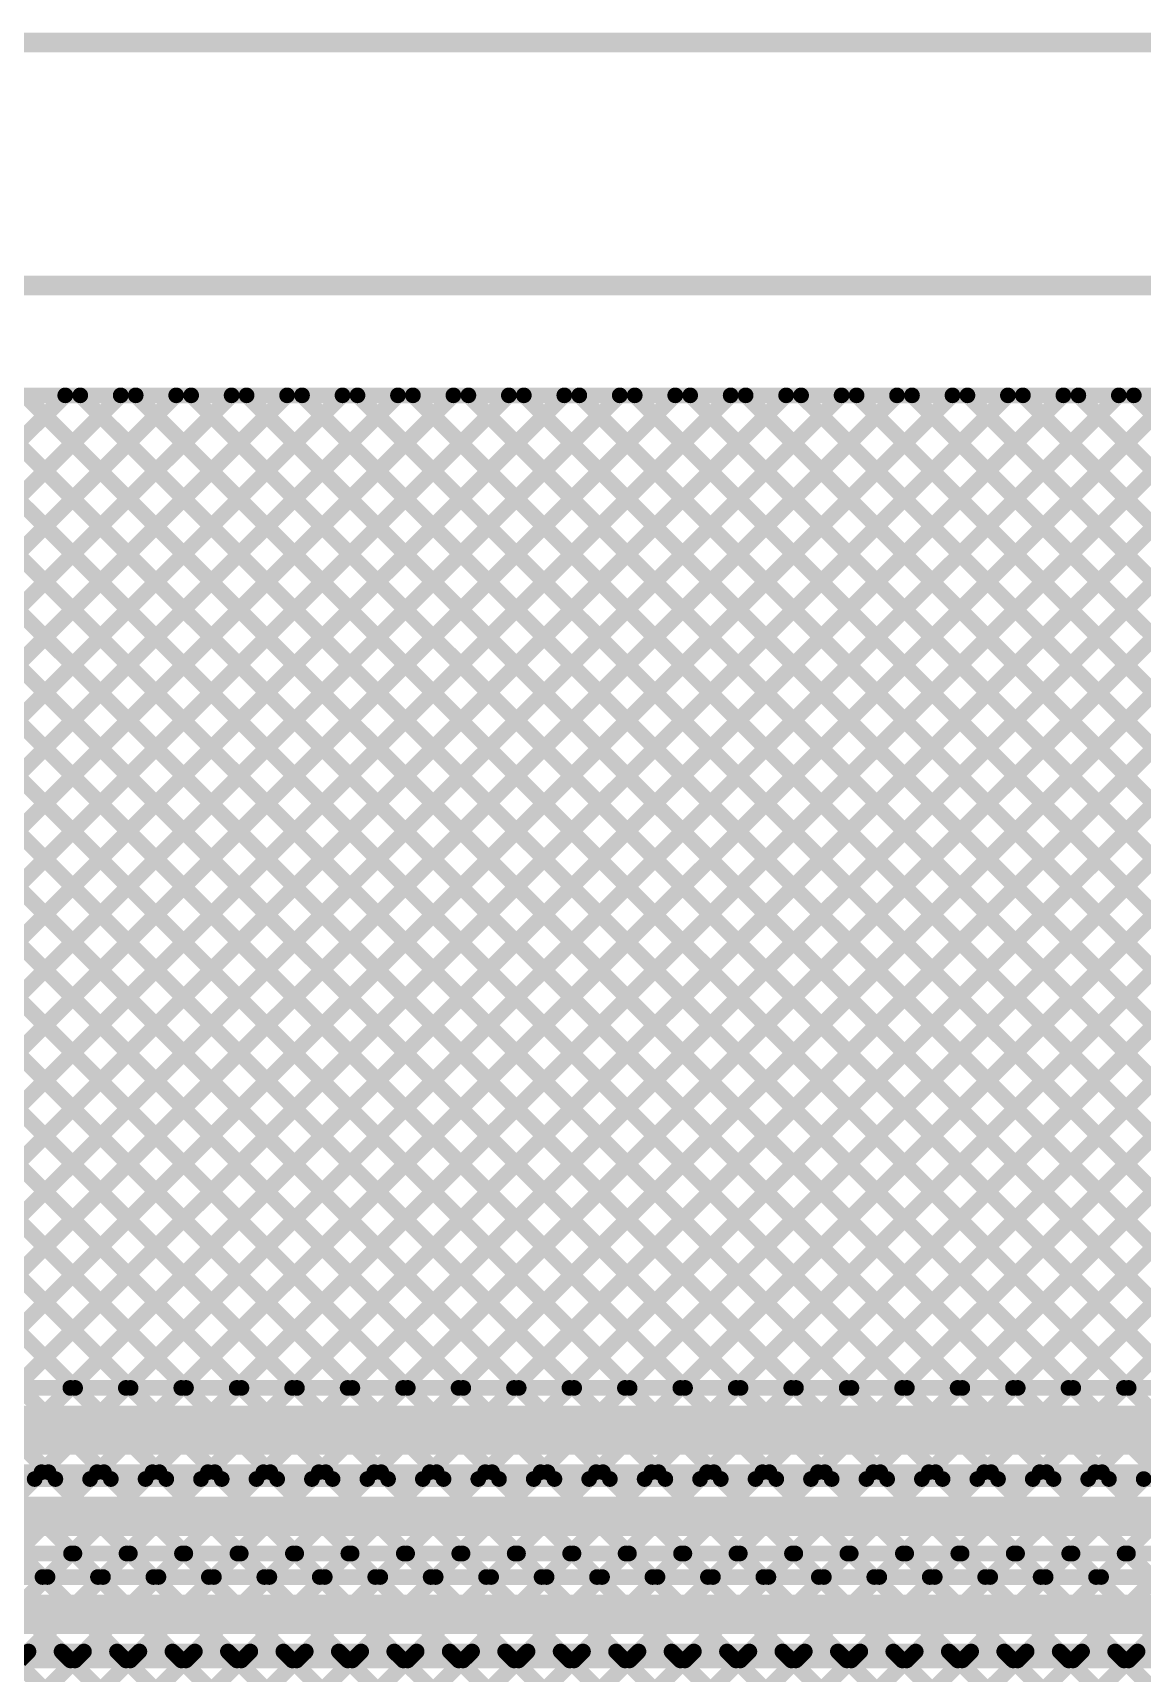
# Model space of a CAD drawing. Header units: millimetres. Extents: x -0.08 to 7.12, y -0.08 to 3.98.
# Drawn here: x 2.013 to 2.579, y 3.124 to 3.961 of the extents above; entities that cross this region are included whole.
import ezdxf

# ---------------------------------------------------------------- set-up
doc = ezdxf.new("R2010")
doc.units = ezdxf.units.MM
doc.header["$MEASUREMENT"] = 0
for name, color, linetype in [('BottomLayer', 5, 'Continuous'), ('Mechanical1', 6, 'Continuous'), ('Mechanical2', 216, 'Continuous'), ('TopLayer', 1, 'Continuous')]:
    doc.layers.add(name, color=color, linetype=linetype)

msp = doc.modelspace()

# ---------------------------------------------------------------- linework, layer by layer
at = {"layer": 'BottomLayer'}
for points, const_width in [([(0.05348, 3.776), (5.63159, 3.776)], 0.008), ([(0.70943, 2.42774), (2.05768, 3.776)], 0.008), ([(0.73771, 2.42774), (2.08597, 3.776)], 0.008), ([(0.766, 2.42774), (2.11425, 3.776)], 0.008), ([(0.79428, 2.42774), (2.14254, 3.776)], 0.008), ([(0.851, 2.5976), (2.0294, 3.776)], 0.008), ([(1.52793, 3.776), (2.03443, 3.2695)], 0.008), ([(1.55621, 3.776), (2.06271, 3.2695)], 0.008), ([(1.5845, 3.776), (2.091, 3.2695)], 0.008), ([(1.61278, 3.776), (2.11928, 3.2695)], 0.008), ([(1.64107, 3.776), (2.14757, 3.2695)], 0.008), ([(1.66432, 3.2695), (2.17082, 3.776)], 0.008), ([(1.66935, 3.776), (2.17585, 3.2695)], 0.008), ([(1.69261, 3.2695), (2.19911, 3.776)], 0.008), ([(1.69764, 3.776), (2.20414, 3.2695)], 0.008), ([(1.72089, 3.2695), (2.22739, 3.776)], 0.008), ([(1.72592, 3.776), (2.23242, 3.2695)], 0.008), ([(1.74917, 3.2695), (2.25567, 3.776)], 0.008), ([(1.7542, 3.776), (2.2607, 3.2695)], 0.008), ([(1.77746, 3.2695), (2.28396, 3.776)], 0.008), ([(1.78249, 3.776), (2.28899, 3.2695)], 0.008), ([(1.80574, 3.2695), (2.31224, 3.776)], 0.008), ([(1.80574, 3.2695), (2.31224, 3.776)], 0.008), ([(1.81077, 3.776), (2.31727, 3.2695)], 0.008), ([(1.83403, 3.2695), (2.34053, 3.776)], 0.008), ([(1.83906, 3.776), (2.34556, 3.2695)], 0.008), ([(1.86231, 3.2695), (2.36881, 3.776)], 0.008), ([(1.86734, 3.776), (2.37384, 3.2695)], 0.008), ([(1.8906, 3.2695), (2.3971, 3.776)], 0.008), ([(1.89563, 3.776), (2.40213, 3.2695)], 0.008), ([(1.91888, 3.2695), (2.42538, 3.776)], 0.008), ([(1.92391, 3.776), (2.43041, 3.2695)], 0.008), ([(1.94716, 3.2695), (2.45366, 3.776)], 0.008), ([(1.95219, 3.776), (2.45869, 3.2695)], 0.008), ([(1.97545, 3.2695), (2.48195, 3.776)], 0.008), ([(1.98048, 3.776), (2.48698, 3.2695)], 0.008), ([(2.00373, 3.2695), (2.51023, 3.776)], 0.008), ([(2.00876, 3.776), (2.51526, 3.2695)], 0.008), ([(2.03202, 3.2695), (2.53852, 3.776)], 0.008), ([(2.03705, 3.776), (2.54355, 3.2695)], 0.008), ([(2.0603, 3.2695), (2.5668, 3.776)], 0.008), ([(2.06533, 3.776), (2.57183, 3.2695)], 0.008), ([(2.08859, 3.2695), (2.59509, 3.776)], 0.008), ([(2.09362, 3.776), (2.60012, 3.2695)], 0.008), ([(2.11687, 3.2695), (2.62337, 3.776)], 0.008), ([(2.1219, 3.776), (2.6284, 3.2695)], 0.008), ([(2.14515, 3.2695), (2.65165, 3.776)], 0.008), ([(2.15018, 3.776), (2.65668, 3.2695)], 0.008), ([(2.17344, 3.2695), (2.67994, 3.776)], 0.008), ([(2.17847, 3.776), (2.68497, 3.2695)], 0.008), ([(2.20172, 3.2695), (2.70822, 3.776)], 0.008), ([(2.20675, 3.776), (2.71325, 3.2695)], 0.008), ([(2.23001, 3.2695), (2.73651, 3.776)], 0.008), ([(2.23504, 3.776), (2.74154, 3.2695)], 0.008), ([(2.25829, 3.2695), (2.76479, 3.776)], 0.008), ([(2.26332, 3.776), (2.76982, 3.2695)], 0.008), ([(2.28658, 3.2695), (2.79308, 3.776)], 0.008), ([(2.29161, 3.776), (2.79811, 3.2695)], 0.008), ([(2.31486, 3.2695), (2.82136, 3.776)], 0.008), ([(2.31989, 3.776), (2.82639, 3.2695)], 0.008), ([(2.34314, 3.2695), (2.84964, 3.776)], 0.008), ([(2.34817, 3.776), (2.85467, 3.2695)], 0.008), ([(2.37143, 3.2695), (2.87793, 3.776)], 0.008), ([(2.37646, 3.776), (2.88296, 3.2695)], 0.008), ([(2.39971, 3.2695), (2.90621, 3.776)], 0.008), ([(2.40474, 3.776), (2.91124, 3.2695)], 0.008), ([(2.428, 3.2695), (2.9345, 3.776)], 0.008), ([(2.43303, 3.776), (2.93953, 3.2695)], 0.008), ([(2.45628, 3.2695), (2.96278, 3.776)], 0.008), ([(2.46131, 3.776), (2.96781, 3.2695)], 0.008), ([(2.48457, 3.2695), (2.99107, 3.776)], 0.008), ([(2.4896, 3.776), (2.9961, 3.2695)], 0.008), ([(2.51285, 3.2695), (3.01935, 3.776)], 0.008), ([(2.51788, 3.776), (3.02438, 3.2695)], 0.008), ([(2.54113, 3.2695), (3.04763, 3.776)], 0.008), ([(2.54616, 3.776), (3.05266, 3.2695)], 0.008), ([(2.56942, 3.2695), (3.07592, 3.776)], 0.008), ([(2.57445, 3.776), (3.08095, 3.2695)], 0.008), ([(1.645, 3.2695), (3.892, 3.2695)], 0.008), ([(1.645, 3.248), (3.892, 3.248)], 0.025), ([(1.4358, 2.645), (2.0173, 3.2265)], 0.008), ([(1.46409, 2.645), (2.04559, 3.2265)], 0.008), ([(1.49237, 2.645), (2.07387, 3.2265)], 0.008), ([(1.52065, 2.645), (2.10215, 3.2265)], 0.008), ([(1.54894, 2.645), (2.13044, 3.2265)], 0.008), ([(1.57722, 2.645), (2.15872, 3.2265)], 0.008), ([(1.60551, 2.645), (2.18701, 3.2265)], 0.008), ([(1.63379, 2.645), (2.21529, 3.2265)], 0.008), ([(1.65391, 3.2265), (3.892, 3.2265)], 0.008), ([(1.66208, 2.645), (2.24358, 3.2265)], 0.008), ([(1.69036, 2.645), (2.27186, 3.2265)], 0.008), ([(1.76119, 2.68754), (2.30014, 3.2265)], 0.008), ([(1.78893, 2.687), (2.32843, 3.2265)], 0.008), ([(1.81721, 2.687), (2.35671, 3.2265)], 0.008), ([(1.8455, 2.687), (2.385, 3.2265)], 0.008), ([(1.87378, 2.687), (2.41328, 3.2265)], 0.008), ([(1.90207, 2.687), (2.44157, 3.2265)], 0.008), ([(1.90772, 3.2265), (2.44722, 2.687)], 0.008), ([(1.93035, 2.687), (2.46985, 3.2265)], 0.008), ([(1.93601, 3.2265), (2.47551, 2.687)], 0.008), ([(1.95863, 2.687), (2.49813, 3.2265)], 0.008), ([(1.96429, 3.2265), (2.50379, 2.687)], 0.008), ([(1.98692, 2.687), (2.52642, 3.2265)], 0.008), ([(1.99258, 3.2265), (2.53208, 2.687)], 0.008), ([(2.0152, 2.687), (2.5547, 3.2265)], 0.008), ([(2.02086, 3.2265), (2.56036, 2.687)], 0.008), ([(2.04349, 2.687), (2.58299, 3.2265)], 0.008), ([(2.04915, 3.2265), (2.58865, 2.687)], 0.008), ([(2.07177, 2.687), (2.61127, 3.2265)], 0.008), ([(2.07743, 3.2265), (2.61693, 2.687)], 0.008), ([(2.10006, 2.687), (2.63956, 3.2265)], 0.008), ([(2.10571, 3.2265), (2.64521, 2.687)], 0.008), ([(2.12834, 2.687), (2.66784, 3.2265)], 0.008), ([(2.134, 3.2265), (2.6735, 2.687)], 0.008), ([(2.16228, 3.2265), (2.70178, 2.687)], 0.008), ([(2.19057, 3.2265), (2.73007, 2.687)], 0.008), ([(2.21885, 3.2265), (2.75835, 2.687)], 0.008), ([(2.24714, 3.2265), (2.78664, 2.687)], 0.008), ([(2.27542, 3.2265), (2.81492, 2.687)], 0.008), ([(2.3037, 3.2265), (2.8432, 2.687)], 0.008), ([(2.33199, 3.2265), (2.87149, 2.687)], 0.008), ([(2.36027, 3.2265), (2.89977, 2.687)], 0.008), ([(2.38856, 3.2265), (2.92806, 2.687)], 0.008), ([(2.41684, 3.2265), (2.95634, 2.687)], 0.008), ([(2.44513, 3.2265), (2.98463, 2.687)], 0.008), ([(2.47341, 3.2265), (3.01291, 2.687)], 0.008), ([(2.50169, 3.2265), (3.04119, 2.687)], 0.008), ([(2.52998, 3.2265), (3.06948, 2.687)], 0.008), ([(2.55826, 3.2265), (3.09776, 2.687)], 0.008)]:
    msp.add_lwpolyline(points, dxfattribs=dict(at, const_width=const_width))
at = {"layer": 'BottomLayer', "const_width": 0.004}
for points in [[(2.0274, 3.776, 1), (2.0314, 3.776, 1)], [(2.03505, 3.776, 1), (2.03905, 3.776, 1)], [(2.05568, 3.776, 1), (2.05968, 3.776, 1)], [(2.06333, 3.776, 1), (2.06733, 3.776, 1)], [(2.08397, 3.776, 1), (2.08797, 3.776, 1)], [(2.09162, 3.776, 1), (2.09562, 3.776, 1)], [(2.11225, 3.776, 1), (2.11625, 3.776, 1)], [(2.1199, 3.776, 1), (2.1239, 3.776, 1)], [(2.14054, 3.776, 1), (2.14454, 3.776, 1)], [(2.14818, 3.776, 1), (2.15218, 3.776, 1)], [(2.16882, 3.776, 1), (2.17282, 3.776, 1)], [(2.17647, 3.776, 1), (2.18047, 3.776, 1)], [(2.19711, 3.776, 1), (2.20111, 3.776, 1)], [(2.20475, 3.776, 1), (2.20875, 3.776, 1)], [(2.22539, 3.776, 1), (2.22939, 3.776, 1)], [(2.23304, 3.776, 1), (2.23704, 3.776, 1)], [(2.25367, 3.776, 1), (2.25767, 3.776, 1)], [(2.26132, 3.776, 1), (2.26532, 3.776, 1)], [(2.28196, 3.776, 1), (2.28596, 3.776, 1)], [(2.28961, 3.776, 1), (2.29361, 3.776, 1)], [(2.31024, 3.776, 1), (2.31424, 3.776, 1)], [(2.31024, 3.776, 1), (2.31424, 3.776, 1)], [(2.31789, 3.776, 1), (2.32189, 3.776, 1)], [(2.33853, 3.776, 1), (2.34253, 3.776, 1)], [(2.34617, 3.776, 1), (2.35017, 3.776, 1)], [(2.36681, 3.776, 1), (2.37081, 3.776, 1)], [(2.37446, 3.776, 1), (2.37846, 3.776, 1)], [(2.3951, 3.776, 1), (2.3991, 3.776, 1)], [(2.40274, 3.776, 1), (2.40674, 3.776, 1)], [(2.42338, 3.776, 1), (2.42738, 3.776, 1)], [(2.43103, 3.776, 1), (2.43503, 3.776, 1)], [(2.45166, 3.776, 1), (2.45566, 3.776, 1)], [(2.45931, 3.776, 1), (2.46331, 3.776, 1)], [(2.47995, 3.776, 1), (2.48395, 3.776, 1)], [(2.4876, 3.776, 1), (2.4916, 3.776, 1)], [(2.50823, 3.776, 1), (2.51223, 3.776, 1)], [(2.51588, 3.776, 1), (2.51988, 3.776, 1)], [(2.53652, 3.776, 1), (2.54052, 3.776, 1)], [(2.54416, 3.776, 1), (2.54816, 3.776, 1)], [(2.5648, 3.776, 1), (2.5688, 3.776, 1)], [(2.57245, 3.776, 1), (2.57645, 3.776, 1)], [(2.03002, 3.2695, 1), (2.03402, 3.2695, 1)], [(2.03243, 3.2695, 1), (2.03643, 3.2695, 1)], [(2.0583, 3.2695, 1), (2.0623, 3.2695, 1)], [(2.06071, 3.2695, 1), (2.06471, 3.2695, 1)], [(2.08659, 3.2695, 1), (2.09059, 3.2695, 1)], [(2.089, 3.2695, 1), (2.093, 3.2695, 1)], [(2.11487, 3.2695, 1), (2.11887, 3.2695, 1)], [(2.11728, 3.2695, 1), (2.12128, 3.2695, 1)], [(2.14315, 3.2695, 1), (2.14715, 3.2695, 1)], [(2.14557, 3.2695, 1), (2.14957, 3.2695, 1)], [(2.17144, 3.2695, 1), (2.17544, 3.2695, 1)], [(2.17385, 3.2695, 1), (2.17785, 3.2695, 1)], [(2.19972, 3.2695, 1), (2.20372, 3.2695, 1)], [(2.20214, 3.2695, 1), (2.20614, 3.2695, 1)], [(2.22801, 3.2695, 1), (2.23201, 3.2695, 1)], [(2.23042, 3.2695, 1), (2.23442, 3.2695, 1)], [(2.25629, 3.2695, 1), (2.26029, 3.2695, 1)], [(2.2587, 3.2695, 1), (2.2627, 3.2695, 1)], [(2.28458, 3.2695, 1), (2.28858, 3.2695, 1)], [(2.28699, 3.2695, 1), (2.29099, 3.2695, 1)], [(2.31286, 3.2695, 1), (2.31686, 3.2695, 1)], [(2.31527, 3.2695, 1), (2.31927, 3.2695, 1)], [(2.34114, 3.2695, 1), (2.34514, 3.2695, 1)], [(2.34356, 3.2695, 1), (2.34756, 3.2695, 1)], [(2.36943, 3.2695, 1), (2.37343, 3.2695, 1)], [(2.37184, 3.2695, 1), (2.37584, 3.2695, 1)], [(2.39771, 3.2695, 1), (2.40171, 3.2695, 1)], [(2.40013, 3.2695, 1), (2.40413, 3.2695, 1)], [(2.426, 3.2695, 1), (2.43, 3.2695, 1)], [(2.42841, 3.2695, 1), (2.43241, 3.2695, 1)], [(2.45428, 3.2695, 1), (2.45828, 3.2695, 1)], [(2.45669, 3.2695, 1), (2.46069, 3.2695, 1)], [(2.48257, 3.2695, 1), (2.48657, 3.2695, 1)], [(2.48498, 3.2695, 1), (2.48898, 3.2695, 1)], [(2.51085, 3.2695, 1), (2.51485, 3.2695, 1)], [(2.51326, 3.2695, 1), (2.51726, 3.2695, 1)], [(2.53913, 3.2695, 1), (2.54313, 3.2695, 1)], [(2.54155, 3.2695, 1), (2.54555, 3.2695, 1)], [(2.56742, 3.2695, 1), (2.57142, 3.2695, 1)], [(2.56983, 3.2695, 1), (2.57383, 3.2695, 1)], [(2.0153, 3.2265, 1), (2.0193, 3.2265, 1)], [(2.01886, 3.2265, 1), (2.02286, 3.2265, 1)], [(2.04359, 3.2265, 1), (2.04759, 3.2265, 1)], [(2.04715, 3.2265, 1), (2.05115, 3.2265, 1)], [(2.07187, 3.2265, 1), (2.07587, 3.2265, 1)], [(2.07543, 3.2265, 1), (2.07943, 3.2265, 1)], [(2.10015, 3.2265, 1), (2.10415, 3.2265, 1)], [(2.10371, 3.2265, 1), (2.10771, 3.2265, 1)], [(2.12844, 3.2265, 1), (2.13244, 3.2265, 1)], [(2.132, 3.2265, 1), (2.136, 3.2265, 1)], [(2.15672, 3.2265, 1), (2.16072, 3.2265, 1)], [(2.16028, 3.2265, 1), (2.16428, 3.2265, 1)], [(2.18501, 3.2265, 1), (2.18901, 3.2265, 1)], [(2.18857, 3.2265, 1), (2.19257, 3.2265, 1)], [(2.21329, 3.2265, 1), (2.21729, 3.2265, 1)], [(2.21685, 3.2265, 1), (2.22085, 3.2265, 1)], [(2.24158, 3.2265, 1), (2.24558, 3.2265, 1)], [(2.24514, 3.2265, 1), (2.24914, 3.2265, 1)], [(2.26986, 3.2265, 1), (2.27386, 3.2265, 1)], [(2.27342, 3.2265, 1), (2.27742, 3.2265, 1)], [(2.29814, 3.2265, 1), (2.30214, 3.2265, 1)], [(2.3017, 3.2265, 1), (2.3057, 3.2265, 1)], [(2.32643, 3.2265, 1), (2.33043, 3.2265, 1)], [(2.32999, 3.2265, 1), (2.33399, 3.2265, 1)], [(2.35471, 3.2265, 1), (2.35871, 3.2265, 1)], [(2.35827, 3.2265, 1), (2.36227, 3.2265, 1)], [(2.383, 3.2265, 1), (2.387, 3.2265, 1)], [(2.38656, 3.2265, 1), (2.39056, 3.2265, 1)], [(2.41128, 3.2265, 1), (2.41528, 3.2265, 1)], [(2.41484, 3.2265, 1), (2.41884, 3.2265, 1)], [(2.43957, 3.2265, 1), (2.44357, 3.2265, 1)], [(2.44313, 3.2265, 1), (2.44713, 3.2265, 1)], [(2.46785, 3.2265, 1), (2.47185, 3.2265, 1)], [(2.47141, 3.2265, 1), (2.47541, 3.2265, 1)], [(2.49613, 3.2265, 1), (2.50013, 3.2265, 1)], [(2.49969, 3.2265, 1), (2.50369, 3.2265, 1)], [(2.52442, 3.2265, 1), (2.52842, 3.2265, 1)], [(2.52798, 3.2265, 1), (2.53198, 3.2265, 1)], [(2.5527, 3.2265, 1), (2.5567, 3.2265, 1)], [(2.55626, 3.2265, 1), (2.56026, 3.2265, 1)]]:
    msp.add_lwpolyline(points, format="xyb", close=True, dxfattribs=at)
at = {"layer": 'Mechanical1', "const_width": 0.01}
msp.add_lwpolyline([(-0.079, 3.956), (3.0656, 3.956)], dxfattribs=at)
at = {"layer": 'Mechanical2', "const_width": 0.01}
msp.add_lwpolyline([(-0.079, 3.832), (6.864, 3.832)], dxfattribs=at)
at = {"layer": 'TopLayer'}
for points, const_width in [([(0.05348, 3.776), (5.72959, 3.776)], 0.008), ([(1.38383, 3.13043), (2.0294, 3.776)], 0.008), ([(1.41211, 3.13043), (2.05768, 3.776)], 0.008), ([(1.44039, 3.13043), (2.08597, 3.776)], 0.008), ([(1.46868, 3.13043), (2.11425, 3.776)], 0.008), ([(1.47136, 3.776), (2.02436, 3.223)], 0.008), ([(1.49696, 3.13043), (2.14254, 3.776)], 0.008), ([(1.49965, 3.776), (2.05265, 3.223)], 0.008), ([(1.52525, 3.13043), (2.17082, 3.776)], 0.008), ([(1.52793, 3.776), (2.08093, 3.223)], 0.008), ([(1.55353, 3.13043), (2.19911, 3.776)], 0.008), ([(1.55621, 3.776), (2.10921, 3.223)], 0.008), ([(1.5845, 3.776), (2.1375, 3.223)], 0.008), ([(1.61278, 3.776), (2.16578, 3.223)], 0.008), ([(1.64107, 3.776), (2.19407, 3.223)], 0.008), ([(1.66935, 3.776), (2.22235, 3.223)], 0.008), ([(1.67226, 3.22087), (2.22739, 3.776)], 0.008), ([(1.69764, 3.776), (2.25064, 3.223)], 0.008), ([(1.70267, 3.223), (2.25567, 3.776)], 0.008), ([(1.72592, 3.776), (2.27892, 3.223)], 0.008), ([(1.73096, 3.223), (2.28396, 3.776)], 0.008), ([(1.7542, 3.776), (2.3072, 3.223)], 0.008), ([(1.75924, 3.223), (2.31224, 3.776)], 0.008), ([(1.75924, 3.223), (2.31224, 3.776)], 0.008), ([(1.78249, 3.776), (2.33549, 3.223)], 0.008), ([(1.78753, 3.223), (2.34053, 3.776)], 0.008), ([(1.81077, 3.776), (2.36377, 3.223)], 0.008), ([(1.81581, 3.223), (2.36881, 3.776)], 0.008), ([(1.83906, 3.776), (2.39206, 3.223)], 0.008), ([(1.8441, 3.223), (2.3971, 3.776)], 0.008), ([(1.86734, 3.776), (2.42034, 3.223)], 0.008), ([(1.87238, 3.223), (2.42538, 3.776)], 0.008), ([(1.89563, 3.776), (2.44863, 3.223)], 0.008), ([(1.90066, 3.223), (2.45366, 3.776)], 0.008), ([(1.92391, 3.776), (2.47691, 3.223)], 0.008), ([(1.92895, 3.223), (2.48195, 3.776)], 0.008), ([(1.95219, 3.776), (2.50519, 3.223)], 0.008), ([(1.95723, 3.223), (2.51023, 3.776)], 0.008), ([(1.98048, 3.776), (2.53348, 3.223)], 0.008), ([(1.98552, 3.223), (2.53852, 3.776)], 0.008), ([(2.00876, 3.776), (2.56176, 3.223)], 0.008), ([(2.0138, 3.223), (2.5668, 3.776)], 0.008), ([(2.03705, 3.776), (2.59005, 3.223)], 0.008), ([(2.04209, 3.223), (2.59509, 3.776)], 0.008), ([(2.06533, 3.776), (2.61833, 3.223)], 0.008), ([(2.07037, 3.223), (2.62337, 3.776)], 0.008), ([(2.09362, 3.776), (2.64662, 3.223)], 0.008), ([(2.09865, 3.223), (2.65165, 3.776)], 0.008), ([(2.1219, 3.776), (2.6749, 3.223)], 0.008), ([(2.12694, 3.223), (2.67994, 3.776)], 0.008), ([(2.15018, 3.776), (2.70318, 3.223)], 0.008), ([(2.15522, 3.223), (2.70822, 3.776)], 0.008), ([(2.17847, 3.776), (2.73147, 3.223)], 0.008), ([(2.18351, 3.223), (2.73651, 3.776)], 0.008), ([(2.20675, 3.776), (2.75975, 3.223)], 0.008), ([(2.21179, 3.223), (2.76479, 3.776)], 0.008), ([(2.23504, 3.776), (2.78804, 3.223)], 0.008), ([(2.24008, 3.223), (2.79308, 3.776)], 0.008), ([(2.26332, 3.776), (2.81632, 3.223)], 0.008), ([(2.26836, 3.223), (2.82136, 3.776)], 0.008), ([(2.29161, 3.776), (2.84461, 3.223)], 0.008), ([(2.29664, 3.223), (2.84964, 3.776)], 0.008), ([(2.31989, 3.776), (2.87289, 3.223)], 0.008), ([(2.32493, 3.223), (2.87793, 3.776)], 0.008), ([(2.34817, 3.776), (2.90117, 3.223)], 0.008), ([(2.35321, 3.223), (2.90621, 3.776)], 0.008), ([(2.37646, 3.776), (2.92946, 3.223)], 0.008), ([(2.3815, 3.223), (2.9345, 3.776)], 0.008), ([(2.40474, 3.776), (2.95774, 3.223)], 0.008), ([(2.40978, 3.223), (2.96278, 3.776)], 0.008), ([(2.43303, 3.776), (2.98603, 3.223)], 0.008), ([(2.43807, 3.223), (2.99107, 3.776)], 0.008), ([(2.46131, 3.776), (3.01431, 3.223)], 0.008), ([(2.46635, 3.223), (3.01935, 3.776)], 0.008), ([(2.4896, 3.776), (3.0426, 3.223)], 0.008), ([(2.49463, 3.223), (3.04763, 3.776)], 0.008), ([(2.51788, 3.776), (3.07088, 3.223)], 0.008), ([(2.52292, 3.223), (3.07592, 3.776)], 0.008), ([(2.54616, 3.776), (3.09916, 3.223)], 0.008), ([(2.5512, 3.223), (3.1042, 3.776)], 0.008), ([(2.57445, 3.776), (3.12745, 3.223)], 0.008), ([(2.57949, 3.223), (3.13249, 3.776)], 0.008), ([(1.681, 3.223), (3.70713, 3.223)], 0.008), ([(1.681, 3.204), (3.715, 3.204)], 0.02), ([(1.68887, 3.185), (3.715, 3.185)], 0.008), ([(2.00579, 3.185), (2.01779, 3.173)], 0.008), ([(2.02037, 3.173), (2.03237, 3.185)], 0.008), ([(2.03408, 3.185), (2.04608, 3.173)], 0.008), ([(2.04865, 3.173), (2.06065, 3.185)], 0.008), ([(2.06236, 3.185), (2.07436, 3.173)], 0.008), ([(2.07694, 3.173), (2.08894, 3.185)], 0.008), ([(2.09065, 3.185), (2.10264, 3.173)], 0.008), ([(2.10522, 3.173), (2.11722, 3.185)], 0.008), ([(2.11893, 3.185), (2.13093, 3.173)], 0.008), ([(2.13351, 3.173), (2.14551, 3.185)], 0.008), ([(2.14721, 3.185), (2.15921, 3.173)], 0.008), ([(2.16179, 3.173), (2.17379, 3.185)], 0.008), ([(2.1755, 3.185), (2.1875, 3.173)], 0.008), ([(2.19008, 3.173), (2.20208, 3.185)], 0.008), ([(2.20378, 3.185), (2.21578, 3.173)], 0.008), ([(2.21836, 3.173), (2.23036, 3.185)], 0.008), ([(2.23207, 3.185), (2.24407, 3.173)], 0.008), ([(2.24664, 3.173), (2.25864, 3.185)], 0.008), ([(2.26035, 3.185), (2.27235, 3.173)], 0.008), ([(2.27493, 3.173), (2.28693, 3.185)], 0.008), ([(2.28864, 3.185), (2.30064, 3.173)], 0.008), ([(2.30321, 3.173), (2.31521, 3.185)], 0.008), ([(2.31692, 3.185), (2.32892, 3.173)], 0.008), ([(2.3315, 3.173), (2.3435, 3.185)], 0.008), ([(2.3452, 3.185), (2.3572, 3.173)], 0.008), ([(2.35978, 3.173), (2.37178, 3.185)], 0.008), ([(2.37349, 3.185), (2.38549, 3.173)], 0.008), ([(2.38807, 3.173), (2.40007, 3.185)], 0.008), ([(2.40177, 3.185), (2.41377, 3.173)], 0.008), ([(2.41635, 3.173), (2.42835, 3.185)], 0.008), ([(2.43006, 3.185), (2.44206, 3.173)], 0.008), ([(2.44463, 3.173), (2.45663, 3.185)], 0.008), ([(2.45834, 3.185), (2.47034, 3.173)], 0.008), ([(2.47292, 3.173), (2.48492, 3.185)], 0.008), ([(2.48663, 3.185), (2.49863, 3.173)], 0.008), ([(2.5012, 3.173), (2.5132, 3.185)], 0.008), ([(2.51491, 3.185), (2.52691, 3.173)], 0.008), ([(2.52949, 3.173), (2.54149, 3.185)], 0.008), ([(2.54319, 3.185), (2.55519, 3.173)], 0.008), ([(2.55777, 3.173), (2.56977, 3.185)], 0.008), ([(2.57148, 3.185), (2.58348, 3.173)], 0.008), ([(1.70549, 3.173), (3.72513, 3.173)], 0.008), ([(1.697, 3.154), (3.733, 3.154)], 0.02), ([(0.1012, 3.13043), (3.87761, 3.13043)], 0.008), ([(1.70549, 3.135), (3.733, 3.135)], 0.008), ([(2.00608, 3.13043), (2.01065, 3.135)], 0.008), ([(2.02751, 3.135), (2.03208, 3.13043)], 0.008), ([(2.03436, 3.13043), (2.03894, 3.135)], 0.008), ([(2.05579, 3.135), (2.06037, 3.13043)], 0.008), ([(2.06265, 3.13043), (2.06722, 3.135)], 0.008), ([(2.08408, 3.135), (2.08865, 3.13043)], 0.008), ([(2.09093, 3.13043), (2.09551, 3.135)], 0.008), ([(2.11236, 3.135), (2.11694, 3.13043)], 0.008), ([(2.11922, 3.13043), (2.12379, 3.135)], 0.008), ([(2.14064, 3.135), (2.14522, 3.13043)], 0.008), ([(2.1475, 3.13043), (2.15208, 3.135)], 0.008), ([(2.16893, 3.135), (2.1735, 3.13043)], 0.008), ([(2.17579, 3.13043), (2.18036, 3.135)], 0.008), ([(2.19721, 3.135), (2.20179, 3.13043)], 0.008), ([(2.20407, 3.13043), (2.20864, 3.135)], 0.008), ([(2.2255, 3.135), (2.23007, 3.13043)], 0.008), ([(2.23235, 3.13043), (2.23693, 3.135)], 0.008), ([(2.25378, 3.135), (2.25836, 3.13043)], 0.008), ([(2.26064, 3.13043), (2.26521, 3.135)], 0.008), ([(2.28207, 3.135), (2.28664, 3.13043)], 0.008), ([(2.28892, 3.13043), (2.2935, 3.135)], 0.008), ([(2.31035, 3.135), (2.31493, 3.13043)], 0.008), ([(2.31721, 3.13043), (2.32178, 3.135)], 0.008), ([(2.33864, 3.135), (2.34321, 3.13043)], 0.008), ([(2.34549, 3.13043), (2.35007, 3.135)], 0.008), ([(2.36692, 3.135), (2.37149, 3.13043)], 0.008), ([(2.37378, 3.13043), (2.37835, 3.135)], 0.008), ([(2.3952, 3.135), (2.39978, 3.13043)], 0.008), ([(2.40206, 3.13043), (2.40663, 3.135)], 0.008), ([(2.42349, 3.135), (2.42806, 3.13043)], 0.008), ([(2.43034, 3.13043), (2.43492, 3.135)], 0.008), ([(2.45177, 3.135), (2.45635, 3.13043)], 0.008), ([(2.45863, 3.13043), (2.4632, 3.135)], 0.008), ([(2.48006, 3.135), (2.48463, 3.13043)], 0.008), ([(2.48691, 3.13043), (2.49149, 3.135)], 0.008), ([(2.50834, 3.135), (2.51292, 3.13043)], 0.008), ([(2.5152, 3.13043), (2.51977, 3.135)], 0.008), ([(2.53663, 3.135), (2.5412, 3.13043)], 0.008), ([(2.54348, 3.13043), (2.54806, 3.135)], 0.008), ([(2.56491, 3.135), (2.56948, 3.13043)], 0.008), ([(2.57177, 3.13043), (2.57634, 3.135)], 0.008)]:
    msp.add_lwpolyline(points, dxfattribs=dict(at, const_width=const_width))
at = {"layer": 'TopLayer', "const_width": 0.004}
for points in [[(2.0274, 3.776, 1), (2.0314, 3.776, 1)], [(2.03505, 3.776, 1), (2.03905, 3.776, 1)], [(2.05568, 3.776, 1), (2.05968, 3.776, 1)], [(2.06333, 3.776, 1), (2.06733, 3.776, 1)], [(2.08397, 3.776, 1), (2.08797, 3.776, 1)], [(2.09162, 3.776, 1), (2.09562, 3.776, 1)], [(2.11225, 3.776, 1), (2.11625, 3.776, 1)], [(2.1199, 3.776, 1), (2.1239, 3.776, 1)], [(2.14054, 3.776, 1), (2.14454, 3.776, 1)], [(2.14818, 3.776, 1), (2.15218, 3.776, 1)], [(2.16882, 3.776, 1), (2.17282, 3.776, 1)], [(2.17647, 3.776, 1), (2.18047, 3.776, 1)], [(2.19711, 3.776, 1), (2.20111, 3.776, 1)], [(2.20475, 3.776, 1), (2.20875, 3.776, 1)], [(2.22539, 3.776, 1), (2.22939, 3.776, 1)], [(2.23304, 3.776, 1), (2.23704, 3.776, 1)], [(2.25367, 3.776, 1), (2.25767, 3.776, 1)], [(2.26132, 3.776, 1), (2.26532, 3.776, 1)], [(2.28196, 3.776, 1), (2.28596, 3.776, 1)], [(2.28961, 3.776, 1), (2.29361, 3.776, 1)], [(2.31024, 3.776, 1), (2.31424, 3.776, 1)], [(2.31024, 3.776, 1), (2.31424, 3.776, 1)], [(2.31789, 3.776, 1), (2.32189, 3.776, 1)], [(2.33853, 3.776, 1), (2.34253, 3.776, 1)], [(2.34617, 3.776, 1), (2.35017, 3.776, 1)], [(2.36681, 3.776, 1), (2.37081, 3.776, 1)], [(2.37446, 3.776, 1), (2.37846, 3.776, 1)], [(2.3951, 3.776, 1), (2.3991, 3.776, 1)], [(2.40274, 3.776, 1), (2.40674, 3.776, 1)], [(2.42338, 3.776, 1), (2.42738, 3.776, 1)], [(2.43103, 3.776, 1), (2.43503, 3.776, 1)], [(2.45166, 3.776, 1), (2.45566, 3.776, 1)], [(2.45931, 3.776, 1), (2.46331, 3.776, 1)], [(2.47995, 3.776, 1), (2.48395, 3.776, 1)], [(2.4876, 3.776, 1), (2.4916, 3.776, 1)], [(2.50823, 3.776, 1), (2.51223, 3.776, 1)], [(2.51588, 3.776, 1), (2.51988, 3.776, 1)], [(2.53652, 3.776, 1), (2.54052, 3.776, 1)], [(2.54416, 3.776, 1), (2.54816, 3.776, 1)], [(2.5648, 3.776, 1), (2.5688, 3.776, 1)], [(2.57245, 3.776, 1), (2.57645, 3.776, 1)], [(2.0118, 3.223, 1), (2.0158, 3.223, 1)], [(2.02236, 3.223, 1), (2.02636, 3.223, 1)], [(2.04009, 3.223, 1), (2.04409, 3.223, 1)], [(2.05065, 3.223, 1), (2.05465, 3.223, 1)], [(2.06837, 3.223, 1), (2.07237, 3.223, 1)], [(2.07893, 3.223, 1), (2.08293, 3.223, 1)], [(2.09665, 3.223, 1), (2.10065, 3.223, 1)], [(2.10721, 3.223, 1), (2.11121, 3.223, 1)], [(2.12494, 3.223, 1), (2.12894, 3.223, 1)], [(2.1355, 3.223, 1), (2.1395, 3.223, 1)], [(2.15322, 3.223, 1), (2.15722, 3.223, 1)], [(2.16378, 3.223, 1), (2.16778, 3.223, 1)], [(2.18151, 3.223, 1), (2.18551, 3.223, 1)], [(2.19207, 3.223, 1), (2.19607, 3.223, 1)], [(2.20979, 3.223, 1), (2.21379, 3.223, 1)], [(2.22035, 3.223, 1), (2.22435, 3.223, 1)], [(2.23808, 3.223, 1), (2.24208, 3.223, 1)], [(2.24864, 3.223, 1), (2.25264, 3.223, 1)], [(2.26636, 3.223, 1), (2.27036, 3.223, 1)], [(2.27692, 3.223, 1), (2.28092, 3.223, 1)], [(2.29464, 3.223, 1), (2.29864, 3.223, 1)], [(2.3052, 3.223, 1), (2.3092, 3.223, 1)], [(2.32293, 3.223, 1), (2.32693, 3.223, 1)], [(2.33349, 3.223, 1), (2.33749, 3.223, 1)], [(2.35121, 3.223, 1), (2.35521, 3.223, 1)], [(2.36177, 3.223, 1), (2.36577, 3.223, 1)], [(2.3795, 3.223, 1), (2.3835, 3.223, 1)], [(2.39006, 3.223, 1), (2.39406, 3.223, 1)], [(2.40778, 3.223, 1), (2.41178, 3.223, 1)], [(2.41834, 3.223, 1), (2.42234, 3.223, 1)], [(2.43607, 3.223, 1), (2.44007, 3.223, 1)], [(2.44663, 3.223, 1), (2.45063, 3.223, 1)], [(2.46435, 3.223, 1), (2.46835, 3.223, 1)], [(2.47491, 3.223, 1), (2.47891, 3.223, 1)], [(2.49263, 3.223, 1), (2.49663, 3.223, 1)], [(2.50319, 3.223, 1), (2.50719, 3.223, 1)], [(2.52092, 3.223, 1), (2.52492, 3.223, 1)], [(2.53148, 3.223, 1), (2.53548, 3.223, 1)], [(2.5492, 3.223, 1), (2.5532, 3.223, 1)], [(2.55976, 3.223, 1), (2.56376, 3.223, 1)], [(2.57749, 3.223, 1), (2.58149, 3.223, 1)], [(2.03037, 3.185, 1), (2.03437, 3.185, 1)], [(2.03208, 3.185, 1), (2.03608, 3.185, 1)], [(2.05865, 3.185, 1), (2.06265, 3.185, 1)], [(2.06036, 3.185, 1), (2.06436, 3.185, 1)], [(2.08694, 3.185, 1), (2.09094, 3.185, 1)], [(2.08865, 3.185, 1), (2.09265, 3.185, 1)], [(2.11522, 3.185, 1), (2.11922, 3.185, 1)], [(2.11693, 3.185, 1), (2.12093, 3.185, 1)], [(2.14351, 3.185, 1), (2.14751, 3.185, 1)], [(2.14521, 3.185, 1), (2.14921, 3.185, 1)], [(2.17179, 3.185, 1), (2.17579, 3.185, 1)], [(2.1735, 3.185, 1), (2.1775, 3.185, 1)], [(2.20008, 3.185, 1), (2.20408, 3.185, 1)], [(2.20178, 3.185, 1), (2.20578, 3.185, 1)], [(2.22836, 3.185, 1), (2.23236, 3.185, 1)], [(2.23007, 3.185, 1), (2.23407, 3.185, 1)], [(2.25664, 3.185, 1), (2.26064, 3.185, 1)], [(2.25835, 3.185, 1), (2.26235, 3.185, 1)], [(2.28493, 3.185, 1), (2.28893, 3.185, 1)], [(2.28664, 3.185, 1), (2.29064, 3.185, 1)], [(2.31321, 3.185, 1), (2.31721, 3.185, 1)], [(2.31492, 3.185, 1), (2.31892, 3.185, 1)], [(2.3415, 3.185, 1), (2.3455, 3.185, 1)], [(2.3432, 3.185, 1), (2.3472, 3.185, 1)], [(2.36978, 3.185, 1), (2.37378, 3.185, 1)], [(2.37149, 3.185, 1), (2.37549, 3.185, 1)], [(2.39807, 3.185, 1), (2.40207, 3.185, 1)], [(2.39977, 3.185, 1), (2.40377, 3.185, 1)], [(2.42635, 3.185, 1), (2.43035, 3.185, 1)], [(2.42806, 3.185, 1), (2.43206, 3.185, 1)], [(2.45463, 3.185, 1), (2.45863, 3.185, 1)], [(2.45634, 3.185, 1), (2.46034, 3.185, 1)], [(2.48292, 3.185, 1), (2.48692, 3.185, 1)], [(2.48463, 3.185, 1), (2.48863, 3.185, 1)], [(2.5112, 3.185, 1), (2.5152, 3.185, 1)], [(2.51291, 3.185, 1), (2.51691, 3.185, 1)], [(2.53949, 3.185, 1), (2.54349, 3.185, 1)], [(2.54119, 3.185, 1), (2.54519, 3.185, 1)], [(2.56777, 3.185, 1), (2.57177, 3.185, 1)], [(2.56948, 3.185, 1), (2.57348, 3.185, 1)], [(2.01579, 3.173, 1), (2.01979, 3.173, 1)], [(2.01837, 3.173, 1), (2.02237, 3.173, 1)], [(2.04408, 3.173, 1), (2.04808, 3.173, 1)], [(2.04665, 3.173, 1), (2.05065, 3.173, 1)], [(2.07236, 3.173, 1), (2.07636, 3.173, 1)], [(2.07494, 3.173, 1), (2.07894, 3.173, 1)], [(2.10064, 3.173, 1), (2.10464, 3.173, 1)], [(2.10322, 3.173, 1), (2.10722, 3.173, 1)], [(2.12893, 3.173, 1), (2.13293, 3.173, 1)], [(2.13151, 3.173, 1), (2.13551, 3.173, 1)], [(2.15721, 3.173, 1), (2.16121, 3.173, 1)], [(2.15979, 3.173, 1), (2.16379, 3.173, 1)], [(2.1855, 3.173, 1), (2.1895, 3.173, 1)], [(2.18808, 3.173, 1), (2.19208, 3.173, 1)], [(2.21378, 3.173, 1), (2.21778, 3.173, 1)], [(2.21636, 3.173, 1), (2.22036, 3.173, 1)], [(2.24207, 3.173, 1), (2.24607, 3.173, 1)], [(2.24464, 3.173, 1), (2.24864, 3.173, 1)], [(2.27035, 3.173, 1), (2.27435, 3.173, 1)], [(2.27293, 3.173, 1), (2.27693, 3.173, 1)], [(2.29864, 3.173, 1), (2.30264, 3.173, 1)], [(2.30121, 3.173, 1), (2.30521, 3.173, 1)], [(2.32692, 3.173, 1), (2.33092, 3.173, 1)], [(2.3295, 3.173, 1), (2.3335, 3.173, 1)], [(2.3552, 3.173, 1), (2.3592, 3.173, 1)], [(2.35778, 3.173, 1), (2.36178, 3.173, 1)], [(2.38349, 3.173, 1), (2.38749, 3.173, 1)], [(2.38607, 3.173, 1), (2.39007, 3.173, 1)], [(2.41177, 3.173, 1), (2.41577, 3.173, 1)], [(2.41435, 3.173, 1), (2.41835, 3.173, 1)], [(2.44006, 3.173, 1), (2.44406, 3.173, 1)], [(2.44263, 3.173, 1), (2.44663, 3.173, 1)], [(2.46834, 3.173, 1), (2.47234, 3.173, 1)], [(2.47092, 3.173, 1), (2.47492, 3.173, 1)], [(2.49663, 3.173, 1), (2.50063, 3.173, 1)], [(2.4992, 3.173, 1), (2.5032, 3.173, 1)], [(2.52491, 3.173, 1), (2.52891, 3.173, 1)], [(2.52749, 3.173, 1), (2.53149, 3.173, 1)], [(2.55319, 3.173, 1), (2.55719, 3.173, 1)], [(2.55577, 3.173, 1), (2.55977, 3.173, 1)], [(2.00865, 3.135, 1), (2.01265, 3.135, 1)], [(2.02551, 3.135, 1), (2.02951, 3.135, 1)], [(2.03008, 3.13043, 1), (2.03408, 3.13043, 1)], [(2.03236, 3.13043, 1), (2.03636, 3.13043, 1)], [(2.03694, 3.135, 1), (2.04094, 3.135, 1)], [(2.05379, 3.135, 1), (2.05779, 3.135, 1)], [(2.05837, 3.13043, 1), (2.06237, 3.13043, 1)], [(2.06065, 3.13043, 1), (2.06465, 3.13043, 1)], [(2.06522, 3.135, 1), (2.06922, 3.135, 1)], [(2.08208, 3.135, 1), (2.08608, 3.135, 1)], [(2.08665, 3.13043, 1), (2.09065, 3.13043, 1)], [(2.08893, 3.13043, 1), (2.09293, 3.13043, 1)], [(2.09351, 3.135, 1), (2.09751, 3.135, 1)], [(2.11036, 3.135, 1), (2.11436, 3.135, 1)], [(2.11494, 3.13043, 1), (2.11894, 3.13043, 1)], [(2.11722, 3.13043, 1), (2.12122, 3.13043, 1)], [(2.12179, 3.135, 1), (2.12579, 3.135, 1)], [(2.13864, 3.135, 1), (2.14264, 3.135, 1)], [(2.14322, 3.13043, 1), (2.14722, 3.13043, 1)], [(2.1455, 3.13043, 1), (2.1495, 3.13043, 1)], [(2.15008, 3.135, 1), (2.15408, 3.135, 1)], [(2.16693, 3.135, 1), (2.17093, 3.135, 1)], [(2.1715, 3.13043, 1), (2.1755, 3.13043, 1)], [(2.17379, 3.13043, 1), (2.17779, 3.13043, 1)], [(2.17836, 3.135, 1), (2.18236, 3.135, 1)], [(2.19521, 3.135, 1), (2.19921, 3.135, 1)], [(2.19979, 3.13043, 1), (2.20379, 3.13043, 1)], [(2.20207, 3.13043, 1), (2.20607, 3.13043, 1)], [(2.20664, 3.135, 1), (2.21064, 3.135, 1)], [(2.2235, 3.135, 1), (2.2275, 3.135, 1)], [(2.22807, 3.13043, 1), (2.23207, 3.13043, 1)], [(2.23035, 3.13043, 1), (2.23435, 3.13043, 1)], [(2.23493, 3.135, 1), (2.23893, 3.135, 1)], [(2.25178, 3.135, 1), (2.25578, 3.135, 1)], [(2.25636, 3.13043, 1), (2.26036, 3.13043, 1)], [(2.25864, 3.13043, 1), (2.26264, 3.13043, 1)], [(2.26321, 3.135, 1), (2.26721, 3.135, 1)], [(2.28007, 3.135, 1), (2.28407, 3.135, 1)], [(2.28464, 3.13043, 1), (2.28864, 3.13043, 1)], [(2.28692, 3.13043, 1), (2.29092, 3.13043, 1)], [(2.2915, 3.135, 1), (2.2955, 3.135, 1)], [(2.30835, 3.135, 1), (2.31235, 3.135, 1)], [(2.31293, 3.13043, 1), (2.31693, 3.13043, 1)], [(2.31521, 3.13043, 1), (2.31921, 3.13043, 1)], [(2.31978, 3.135, 1), (2.32378, 3.135, 1)], [(2.33664, 3.135, 1), (2.34064, 3.135, 1)], [(2.34121, 3.13043, 1), (2.34521, 3.13043, 1)], [(2.34349, 3.13043, 1), (2.34749, 3.13043, 1)], [(2.34807, 3.135, 1), (2.35207, 3.135, 1)], [(2.36492, 3.135, 1), (2.36892, 3.135, 1)], [(2.36949, 3.13043, 1), (2.37349, 3.13043, 1)], [(2.37178, 3.13043, 1), (2.37578, 3.13043, 1)], [(2.37635, 3.135, 1), (2.38035, 3.135, 1)], [(2.3932, 3.135, 1), (2.3972, 3.135, 1)], [(2.39778, 3.13043, 1), (2.40178, 3.13043, 1)], [(2.40006, 3.13043, 1), (2.40406, 3.13043, 1)], [(2.40463, 3.135, 1), (2.40863, 3.135, 1)], [(2.42149, 3.135, 1), (2.42549, 3.135, 1)], [(2.42606, 3.13043, 1), (2.43006, 3.13043, 1)], [(2.42834, 3.13043, 1), (2.43234, 3.13043, 1)], [(2.43292, 3.135, 1), (2.43692, 3.135, 1)], [(2.44977, 3.135, 1), (2.45377, 3.135, 1)], [(2.45435, 3.13043, 1), (2.45835, 3.13043, 1)], [(2.45663, 3.13043, 1), (2.46063, 3.13043, 1)], [(2.4612, 3.135, 1), (2.4652, 3.135, 1)], [(2.47806, 3.135, 1), (2.48206, 3.135, 1)], [(2.48263, 3.13043, 1), (2.48663, 3.13043, 1)], [(2.48491, 3.13043, 1), (2.48891, 3.13043, 1)], [(2.48949, 3.135, 1), (2.49349, 3.135, 1)], [(2.50634, 3.135, 1), (2.51034, 3.135, 1)], [(2.51092, 3.13043, 1), (2.51492, 3.13043, 1)], [(2.5132, 3.13043, 1), (2.5172, 3.13043, 1)], [(2.51777, 3.135, 1), (2.52177, 3.135, 1)], [(2.53463, 3.135, 1), (2.53863, 3.135, 1)], [(2.5392, 3.13043, 1), (2.5432, 3.13043, 1)], [(2.54148, 3.13043, 1), (2.54548, 3.13043, 1)], [(2.54606, 3.135, 1), (2.55006, 3.135, 1)], [(2.56291, 3.135, 1), (2.56691, 3.135, 1)], [(2.56748, 3.13043, 1), (2.57148, 3.13043, 1)], [(2.56977, 3.13043, 1), (2.57377, 3.13043, 1)], [(2.57434, 3.135, 1), (2.57834, 3.135, 1)]]:
    msp.add_lwpolyline(points, format="xyb", close=True, dxfattribs=at)

doc.saveas('drawing.dxf')
